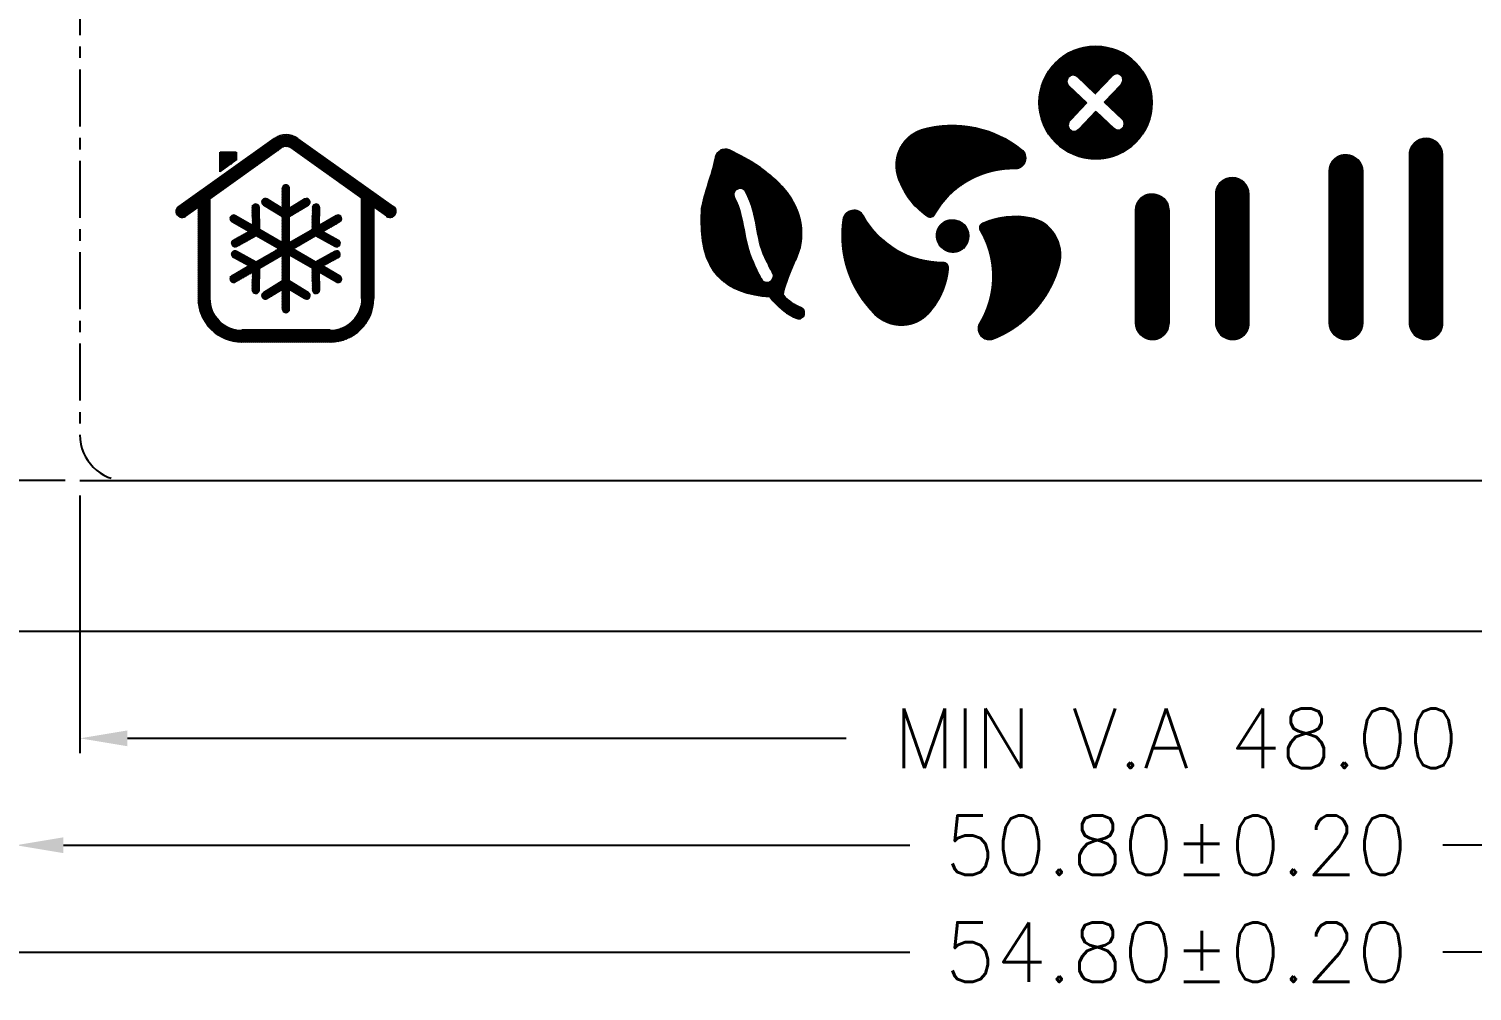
# Model space of a CAD drawing. Header units: millimetres. Extents: x 1826 to 2116, y 1670 to 1795.
# Drawn here: x 1891.45 to 1923.04, y 1718.5 to 1739.56 of the extents above; entities that cross this region are included whole.
import ezdxf

# ---------------------------------------------------------------- set-up
doc = ezdxf.new("R2010")
doc.units = ezdxf.units.MM
doc.linetypes.add('CENTER', pattern=[2, 1.25, -0.25, 0.25, -0.25])
for name, color, linetype in [('05___PRT_ALL_DTM_CSYS', 7, 'Continuous'), ('DIM', 3, 'Continuous'), ('DWG', 7, 'Continuous')]:
    doc.layers.add(name, color=color, linetype=linetype)
doc.styles.add('ROMANS', font='romans.shx')
doc.dimstyles.new('LCDDIM', dxfattribs={"dimtxt": 0.85, "dimasz": 0.68, "dimexe": 0.2125, "dimexo": 0.2125, "dimgap": 0.17, "dimtad": 0, "dimzin": 0, "dimdsep": 46, "dimtxsty": 'ROMANS', "dimcen": 2.5, "dimadec": 0, "dimazin": 0, "dimtfac": 1, "dimtofl": 0, "dimtmove": 0, "dimatfit": 0, "dimfxl": 0, "dimarcsym": 0})
pattern_1 = [(45, (3516.929431789515, 5607.946258454668), (-0.001047253427208524, 0.001047253427208525), [])]

# ---------------------------------------------------------------- blocks, each defined once
blk = doc.blocks.new('*D6')
at = {"layer": 'DEFPOINTS', "color": 0, "transparency": 16777216}
for p in [(1892.569227081867, 1729.675857744432), (1882.149227081867, 1726.375857744432), (1889.169227081867, 1726.375857744432)]:
    blk.add_point(p, dxfattribs=at)
at = {"layer": 'DIM', "color": 0, "lineweight": -2, "transparency": 16777216}
for p, q in [((1882.149227081867, 1730.715857744432), (1882.149227081867, 1731.755857744432)), ((1892.244227081867, 1729.675857744432), (1881.824227081867, 1729.675857744432)), ((1888.844227081867, 1726.375857744432), (1881.824227081867, 1726.375857744432)), ((1882.149227081867, 1725.335857744432), (1882.149227081867, 1724.295857744432))]:
    blk.add_line(p, q, dxfattribs=at)
at = {"layer": 'DIM', "color": 0, "transparency": 16777216}
for points in [[(1881.975893748533, 1730.715857744432), (1882.3225604152, 1730.715857744432), (1882.149227081867, 1729.675857744432)], [(1881.975893748533, 1725.335857744432), (1882.3225604152, 1725.335857744432), (1882.149227081867, 1726.375857744432)]]:
    blk.add_solid(points, dxfattribs=at)
at = {"layer": 'DIM', "color": 0, "transparency": 16777216, "insert": (1882.149227081866, 1722.05490536348), "char_height": 1.3, "attachment_point": 5, "rotation": 90, "style": 'ROMANS'}
blk.add_mtext('3.30', dxfattribs=at)
blk = doc.blocks.new('*D8')
at = {"layer": 'DEFPOINTS', "color": 0, "transparency": 16777216}
for p in [(1892.569227081867, 1729.675857744432), (1940.569227081867, 1729.675857744432), (1892.569227081867, 1724.035857744432)]:
    blk.add_point(p, dxfattribs=at)
at = {"layer": 'DIM', "color": 0, "lineweight": -2, "transparency": 16777216}
for p, q in [((1892.569227081867, 1729.350857744432), (1892.569227081867, 1723.710857744432)), ((1940.569227081867, 1729.350857744432), (1940.569227081867, 1723.710857744432)), ((1893.609227081867, 1724.035857744432), (1909.344941367581, 1724.035857744432)), ((1939.529227081867, 1724.035857744432), (1923.793512796153, 1724.035857744432))]:
    blk.add_line(p, q, dxfattribs=at)
at = {"layer": 'DIM', "color": 0, "transparency": 16777216}
for points in [[(1893.609227081867, 1724.209191077765), (1893.609227081867, 1723.862524411098), (1892.569227081867, 1724.035857744432)], [(1939.529227081867, 1724.209191077765), (1939.529227081867, 1723.862524411098), (1940.569227081867, 1724.035857744432)]]:
    blk.add_solid(points, dxfattribs=at)
at = {"layer": 'DIM', "color": 0, "transparency": 16777216, "insert": (1916.569227081867, 1724.035857744432), "char_height": 1.3, "attachment_point": 5, "style": 'ROMANS'}
blk.add_mtext('MIN V.A 48.00', dxfattribs=at)
blk = doc.blocks.new('*D9')
at = {"layer": 'DEFPOINTS', "color": 0, "transparency": 16777216}
for p in [(1891.169227081867, 1726.375857744432), (1941.969227081867, 1726.375857744432), (1891.169227081867, 1721.695857744432)]:
    blk.add_point(p, dxfattribs=at)
at = {"layer": 'DIM', "color": 0, "lineweight": -2, "transparency": 16777216}
for p, q in [((1891.169227081867, 1726.050857744432), (1891.169227081867, 1721.370857744432)), ((1941.969227081867, 1726.050857744432), (1941.969227081867, 1721.370857744432)), ((1892.209227081867, 1721.695857744432), (1910.737798510438, 1721.695857744432)), ((1940.929227081867, 1721.695857744432), (1922.400655653295, 1721.695857744432))]:
    blk.add_line(p, q, dxfattribs=at)
at = {"layer": 'DIM', "color": 0, "transparency": 16777216}
for points in [[(1892.209227081867, 1721.869191077765), (1892.209227081867, 1721.522524411098), (1891.169227081867, 1721.695857744432)], [(1940.929227081867, 1721.869191077765), (1940.929227081867, 1721.522524411098), (1941.969227081867, 1721.695857744432)]]:
    blk.add_solid(points, dxfattribs=at)
at = {"layer": 'DIM', "color": 0, "transparency": 16777216, "insert": (1916.569227081867, 1721.695857744432), "char_height": 1.3, "attachment_point": 5, "style": 'ROMANS'}
blk.add_mtext('50.80%%p0.20', dxfattribs=at)
blk = doc.blocks.new('*D10')
at = {"layer": 'DEFPOINTS', "color": 0, "transparency": 16777216}
for p in [(1889.169227081867, 1726.375857744432), (1943.969227081867, 1726.375857744432), (1889.169227081867, 1719.355857744432)]:
    blk.add_point(p, dxfattribs=at)
at = {"layer": 'DIM', "color": 0, "lineweight": -2, "transparency": 16777216}
for p, q in [((1889.169227081867, 1726.050857744432), (1889.169227081867, 1719.030857744432)), ((1943.969227081867, 1726.050857744432), (1943.969227081867, 1719.030857744432)), ((1890.209227081867, 1719.355857744432), (1910.737798510438, 1719.355857744432)), ((1942.929227081867, 1719.355857744432), (1922.400655653295, 1719.355857744432))]:
    blk.add_line(p, q, dxfattribs=at)
at = {"layer": 'DIM', "color": 0, "transparency": 16777216}
for points in [[(1890.209227081867, 1719.529191077765), (1890.209227081867, 1719.182524411098), (1889.169227081867, 1719.355857744432)], [(1942.929227081867, 1719.529191077765), (1942.929227081867, 1719.182524411098), (1943.969227081867, 1719.355857744432)]]:
    blk.add_solid(points, dxfattribs=at)
at = {"layer": 'DIM', "color": 0, "transparency": 16777216, "insert": (1916.569227081867, 1719.355857744432), "char_height": 1.3, "attachment_point": 5, "style": 'ROMANS'}
blk.add_mtext('54.80%%p0.20', dxfattribs=at)
blk = doc.blocks.new('*D11')
at = {"layer": 'DEFPOINTS', "color": 0, "transparency": 16777216}
for p in [(1882.149227081867, 1785.675857744432), (1892.569227081867, 1785.675857744432), (1892.569227081867, 1729.675857744432)]:
    blk.add_point(p, dxfattribs=at)
at = {"layer": 'DIM', "color": 0, "lineweight": -2, "transparency": 16777216}
for p, q in [((1892.244227081867, 1785.675857744432), (1881.824227081867, 1785.675857744432)), ((1882.149227081867, 1784.635857744432), (1882.149227081867, 1764.900143458718)), ((1882.149227081867, 1730.715857744432), (1882.149227081867, 1750.451572030146)), ((1892.244227081867, 1729.675857744432), (1881.824227081867, 1729.675857744432))]:
    blk.add_line(p, q, dxfattribs=at)
at = {"layer": 'DIM', "color": 0, "transparency": 16777216}
for points in [[(1881.975893748533, 1784.635857744432), (1882.3225604152, 1784.635857744432), (1882.149227081867, 1785.675857744432)], [(1881.975893748533, 1730.715857744432), (1882.3225604152, 1730.715857744432), (1882.149227081867, 1729.675857744432)]]:
    blk.add_solid(points, dxfattribs=at)
at = {"layer": 'DIM', "color": 0, "transparency": 16777216, "insert": (1882.149227081866, 1757.675857744432), "char_height": 1.3, "attachment_point": 5, "rotation": 90, "style": 'ROMANS'}
blk.add_mtext('MIN V.A 56.00', dxfattribs=at)

msp = doc.modelspace()

# ---------------------------------------------------------------- hatches: boundary and pattern name
h = msp.add_hatch()
h.set_pattern_fill('ANSI31', color=256, scale=0.01)
h.set_pattern_definition([(45, (10236.75229956831, 11509.67366103988), (-0.0008838834764831843, 0.0008838834764831845), [])])
h.paths.add_polyline_path([(1913.569132825242, 1737.950825668567, 1), (1916.035633132528, 1737.950825668567, 1)])
h.paths.add_polyline_path([(1914.796420182001, 1738.148725916787), (1915.166328009032, 1738.540618973252, -1), (1915.369947030023, 1738.348422994389), (1915.00003920299, 1737.956529937924), (1915.393811760117, 1737.584848050355, -1), (1915.201615781254, 1737.381229029366), (1914.807843224127, 1737.752910916935), (1914.436405360672, 1737.359396887337, -1), (1914.232786339682, 1737.551592866201), (1914.604224203138, 1737.945106895798), (1914.2125896742, 1738.314770698713, -1), (1914.404785653065, 1738.518389719705)], flags=16)
h = msp.add_hatch()
h.set_pattern_fill('ANSI31', color=256, scale=0.01184832)
h.set_pattern_definition(pattern_1)
h.paths.add_polyline_path([(1913.032017790446, 1736.505163059609, 0.7162168567579783), (1913.183394483498, 1736.926057962243, 0.2377586624977699), (1911.050064764458, 1737.372164992646, 0.4355398492081163), (1910.481819437189, 1736.303114063522, 0.155041971348419), (1911.105392363835, 1735.466640665761, 0.4455723887007034), (1911.276954501201, 1735.504244181996, -0.2745012724469628)])
h.paths.add_polyline_path([(1909.9602295781, 1733.322549039987, 0.4355398492083414), (1911.170177504296, 1733.364959615551, 0.1550419713488172), (1911.582798253022, 1734.323226310019, 0.4455723887003303), (1911.46445158401, 1734.453001721188, -0.2745012724468929), (1909.720098764248, 1735.47247167612, 0.716216856757952), (1909.279904739716, 1735.393120286524, 0.237758662497438)])
h.paths.add_polyline_path([(1912.028497607369, 1735.03274869721, 1), (1911.319843595574, 1735.03274869721, 1)])
h.paths.add_polyline_path([(1912.270395249721, 1733.120611355896, 0.7162168567587337), (1912.559212581201, 1732.779067842858, 0.2377586624974535), (1914.012217461853, 1734.403532058995, 0.4355398492080231), (1913.370514862926, 1735.430172412552, 0.1550419713484031), (1912.334321187554, 1735.308379115844, 0.4455723887007703), (1912.281105719203, 1735.141000188441, -0.2745012724471391)])
h = msp.add_hatch()
h.set_pattern_fill('ANSI31', color=256, scale=0.00956022944550669)
h.set_pattern_definition([(45, (-9583.98332614239, 7794.605928866008), (-0.02146332724920925, 0.02146332724920925), [])])
h.paths.add_polyline_path([(1895.991556677941, 1736.689546764684), (1895.99155667794, 1736.867934670408), (1895.637828188457, 1736.867934670408), (1895.637828188455, 1736.437327174467)], flags=16)
h.paths.add_polyline_path([(1894.731504414498, 1735.673673328432, 1), (1894.881284021379, 1735.46361306288), (1895.155306838474, 1735.658999990118), (1895.155306838474, 1733.66479695957, 0.414213562373095), (1896.111329783025, 1732.708774015021), (1898.045646809789, 1732.708774015021, 0.4142135623729574), (1899.001669754339, 1733.664796959572), (1899.001669754339, 1735.663674517619), (1899.282248420449, 1735.46361306288, 1), (1899.432028027333, 1735.673673328432), (1897.338852994727, 1737.166173267419, 0.3200069870555943), (1896.824679447103, 1737.166173267419)])
h.paths.add_polyline_path([(1895.413433033501, 1735.843052123516), (1896.974459053984, 1736.956113001868, -0.3200069870558485), (1897.189073387846, 1736.956113001868), (1898.743543559308, 1735.847726651021), (1898.74354355931, 1733.664796959574, -0.4142135623735833), (1898.045646809789, 1732.96690021005), (1896.111329783025, 1732.966900210048, -0.4142135623729574), (1895.413433033501, 1733.66479695957)], flags=16)
h = msp.add_hatch()
h.set_pattern_fill('ANSI31', color=256, scale=0.01184832)
h.set_pattern_definition(pattern_1)
h.paths.add_polyline_path([(1920.648889277556, 1736.447606634863, 1), (1919.917904567588, 1736.447606634863), (1919.917904567588, 1733.128213496774, 1), (1920.648889277556, 1733.128213496774)])
h.paths.add_polyline_path([(1921.672267871506, 1733.128213496774, 1), (1922.403252581476, 1733.128213496774), (1922.403252581476, 1736.802815454296, 1), (1921.672267871506, 1736.802815454296)])
h = msp.add_hatch()
h.set_pattern_fill('ANSI31', color=256, scale=0.009753449725578242, angle=90.7764234590005)
h.set_pattern_definition([(135.7764234590005, (-1282.393122387608, 2370.195938455616), (-0.0008503301844985958, -0.0008736941192658226), [])])
edge = h.paths.add_edge_path()
edge.add_spline(control_points=[(1906.476575643377, 1736.71745170647), (1906.405916705345, 1736.372488712762), (1906.258234549804, 1736.025931217229), (1906.188742707032, 1735.686666082632)], knot_values=[0, 0, 0, 0, 1, 1, 1, 1], degree=3, periodic=0)
edge.add_spline(control_points=[(1906.188742707032, 1735.686666082632), (1906.1850099423, 1735.668442405181), (1906.18166164236, 1735.65016413478), (1906.178308876271, 1735.631862622023)], knot_values=[1, 1, 1, 1, 2, 2, 2, 2], degree=3, periodic=0)
edge.add_spline(control_points=[(1906.178308876271, 1735.631862622023), (1906.065106257678, 1734.206677384537), (1906.743316296233, 1733.770819598564), (1907.668236579133, 1733.707504466195)], knot_values=[2, 2, 2, 2, 3, 3, 3, 3], degree=3, periodic=0)
edge.add_spline(control_points=[(1907.668236579133, 1733.707504466195), (1907.857841939288, 1733.46602894558), (1908.059909911577, 1733.30573624473), (1908.271236035336, 1733.229136290012)], knot_values=[3, 3, 3, 3, 3.837375729470484, 3.837375729470484, 3.837375729470484, 3.837375729470484], degree=3, periodic=0)
edge.add_arc((1908.309525611919, 1733.334770657931), 0.1123597408385648, 250.0758009462013, 348.4241947597482)
edge.add_spline(control_points=[(1908.419599963835, 1733.312224074812), (1908.420779100915, 1733.317980723122), (1908.421958468288, 1733.323738495762), (1908.423126951191, 1733.329443129474)], knot_values=[4.498994169893014, 4.498994169893014, 4.498994169893014, 4.498994169893014, 4.547538354818578, 4.547538354818578, 4.547538354818578, 4.547538354818578], degree=3, periodic=0)
edge.add_arc((1908.313052599271, 1733.351989712593), 0.1123597408386207, 348.4241947566756, 429.8959913440671)
edge.add_spline(control_points=[(1908.351673495701, 1733.457503397579), (1908.219769296316, 1733.505783944541), (1908.089043457946, 1733.599367475564), (1907.96132083474, 1733.73682404157)], knot_values=[5.188837391451682, 5.188837391451682, 5.188837391451682, 5.188837391451682, 6, 6, 6, 6], degree=3, periodic=0)
edge.add_spline(control_points=[(1907.96132083474, 1733.73682404157), (1907.961917489032, 1733.751331490908), (1907.964442050069, 1733.771385822854), (1907.970194001074, 1733.799467340826)], knot_values=[6, 6, 6, 6, 7, 7, 7, 7], degree=3, periodic=0)
edge.add_spline(control_points=[(1907.970194001074, 1733.799467340826), (1907.99079066245, 1733.900022007608), (1908.054166582493, 1734.101361432405), (1908.227274575798, 1734.504396461144)], knot_values=[7, 7, 7, 7, 8, 8, 8, 8], degree=3, periodic=0)
edge.add_spline(control_points=[(1908.227274575798, 1734.504396461144), (1908.276633749766, 1734.596704292054), (1908.31746485668, 1734.705369444452), (1908.342261135363, 1734.82642700301)], knot_values=[8, 8, 8, 8, 9, 9, 9, 9], degree=3, periodic=0)
edge.add_spline(control_points=[(1908.342261135363, 1734.82642700301), (1908.459977951395, 1735.40113059183), (1908.214873482611, 1736.250535952318), (1906.777874165512, 1736.905234622272)], knot_values=[9, 9, 9, 9, 9.963391388616357, 9.963391388616357, 9.963391388616357, 9.963391388616357], degree=3, periodic=0)
edge.add_arc((1906.69052871433, 1736.713519930511), 0.2106745140726107, 65.50593138047151, 169.2575809717771)
edge.add_spline(control_points=[(1906.483546256527, 1736.752788404408), (1906.481311927658, 1736.741011351859), (1906.478988700651, 1736.729232458981), (1906.476575643377, 1736.71745170647)], knot_values=[-0.03415077189428298, -0.03415077189428298, -0.03415077189428298, -0.03415077189428298, 0, 0, 0, 0], degree=3, periodic=0)
edge = h.paths.add_edge_path(flags=16)
edge.add_spline(control_points=[(1907.303216812664, 1734.442728421248), (1907.185251336954, 1734.703842914133), (1907.141598637968, 1734.940870296047), (1907.098770459644, 1735.169736143295)], knot_values=[11, 11, 11, 11, 12, 12, 12, 12], degree=3, periodic=0)
edge.add_spline(control_points=[(1907.098770459644, 1735.169736143295), (1907.054769222764, 1735.406681857775), (1907.012781989984, 1735.631959513191), (1906.888638823336, 1735.868522437241)], knot_values=[10.1319175347613, 10.1319175347613, 10.1319175347613, 10.1319175347613, 11, 11, 11, 11], degree=3, periodic=0)
edge.add_arc((1907.009024315153, 1735.931698170432), 0.1359552864148194, 122.1671457820859, 207.6895288039975, ccw=False)
edge.add_spline(control_points=[(1906.93664294845, 1736.046784128125), (1906.942640582396, 1736.05055623856), (1906.948680819281, 1736.054355143392), (1906.954706725086, 1736.058145034939)], knot_values=[9.48777012972603, 9.48777012972603, 9.48777012972603, 9.48777012972603, 9.536356540505444, 9.536356540505444, 9.536356540505444, 9.536356540505444], degree=3, periodic=0)
edge.add_arc((1907.027088091792, 1735.943059077244), 0.1359552864146808, 27.75033094671892, 122.16714578820881, ccw=False)
edge.add_spline(control_points=[(1907.147406473945, 1736.006362527534), (1907.292489608167, 1735.730608711464), (1907.340426334611, 1735.473634362622), (1907.386809924286, 1735.223622794084)], knot_values=[8, 8, 8, 8, 8.8681604171265, 8.8681604171265, 8.8681604171265, 8.8681604171265], degree=3, periodic=0)
edge.add_spline(control_points=[(1907.386809924286, 1735.223622794084), (1907.427767909246, 1735.002087931696), (1907.467031729902, 1734.792588047302), (1907.57033119216, 1734.563231595804)], knot_values=[7, 7, 7, 7, 8, 8, 8, 8], degree=3, periodic=0)
edge.add_spline(control_points=[(1907.57033119216, 1734.563231595804), (1907.649645981635, 1734.392368598058), (1907.679635858843, 1734.337219304177), (1907.732838431584, 1734.239911710768)], knot_values=[6.07072912971355, 6.07072912971355, 6.07072912971355, 6.07072912971355, 7, 7, 7, 7], degree=3, periodic=0)
edge.add_arc((1907.609853704694, 1734.157737848608), 0.1479114149439097, -156.4268806328497, 33.74938638874221, ccw=False)
edge.add_spline(control_points=[(1907.474285430074, 1734.098585252828), (1907.441746488711, 1734.154632040905), (1907.377337488696, 1734.27825816169), (1907.303216812664, 1734.442728421248)], knot_values=[12, 12, 12, 12, 13, 13, 13, 13], degree=3, periodic=0)
h = msp.add_hatch()
h.set_pattern_fill('ANSI31', color=256, scale=0.003628107074569789)
h.set_pattern_definition([(45, (-7047.293571336856, 805.6292685525289), (-0.00814533269107491, 0.008145332691074912), [])])
h.paths.add_polyline_path([(1897.157694276107, 1734.613449468013), (1897.649884238628, 1734.329283460659), (1897.660221060023, 1733.846609739417, 1), (1897.818596705319, 1733.850001473185), (1897.810316163504, 1734.236658045645), (1898.18418483613, 1734.020804866864, 1), (1898.259271441678, 1734.160371969743), (1897.889522143206, 1734.373846826749), (1898.228516828401, 1734.560003953409, 1), (1898.152266333363, 1734.698857152457), (1897.729090218326, 1734.466472241763), (1897.236900255804, 1734.750638249117), (1897.729090218326, 1735.03480425647), (1898.152266333363, 1734.80241934578, 1), (1898.228516828401, 1734.941272544829), (1897.889522143206, 1735.127429671488), (1898.26339081586, 1735.343282850286, 1), (1898.180065462016, 1735.478093309616), (1897.810316163504, 1735.264618452592), (1897.818633023587, 1735.652970891938, 1), (1897.660184741758, 1735.652970891933), (1897.649884238628, 1735.171993037578), (1897.157694276107, 1734.88782703022), (1897.157694276107, 1735.456159044931), (1897.57053356974, 1735.706447855476, 1), (1897.488408419489, 1735.841909320759), (1897.157694276107, 1735.641409874964), (1897.157694276107, 1736.073116232593, 1), (1896.999282316704, 1736.068359588972), (1896.999282316704, 1735.641409874964), (1896.668568173319, 1735.841909320761, 1), (1896.586443023066, 1735.706447855476), (1896.999282316704, 1735.456159044931), (1896.999282316704, 1734.88782703022), (1896.50709235418, 1735.171993037578), (1896.496755532785, 1735.654666758817, 1), (1896.338379887492, 1735.651275025051), (1896.346660429304, 1735.264618452592), (1895.972791756619, 1735.480471631408, 1), (1895.897705151132, 1735.340904528493), (1896.267454449596, 1735.127429671488), (1895.928459764409, 1734.941272544829, 1), (1896.004710259454, 1734.802419345778), (1896.427886374478, 1735.03480425647), (1896.920076337006, 1734.750638249117), (1896.427886374478, 1734.466472241763), (1896.004710259452, 1734.698857152457, 1), (1895.928459764407, 1734.560003953409), (1896.267454449596, 1734.373846826749), (1895.893585776957, 1734.157993647955, 1), (1895.976911130834, 1734.023183188639), (1896.346660429304, 1734.236658045645), (1896.338379887492, 1733.850001473185, 1), (1896.496755532785, 1733.846609739417), (1896.50709235418, 1734.329283460659), (1896.999282316704, 1734.613449468013), (1896.999282316704, 1734.045117453302), (1896.586443023068, 1733.794828642761, 1), (1896.668568173321, 1733.659367177476), (1896.999282316704, 1733.859866623273), (1896.999282316704, 1733.428160265597, 1), (1897.157694276111, 1733.432916909265), (1897.157694276107, 1733.859866623273), (1897.48887582095, 1733.659086006045, 0.9965626366370914), (1897.57053356974, 1733.794828642759), (1897.157694276107, 1734.045117453302)])
h = msp.add_hatch()
h.set_pattern_fill('ANSI31', color=256, scale=0.01184832)
h.set_pattern_definition(pattern_1)
h.paths.add_polyline_path([(1915.678193249781, 1733.128213496774, 1), (1916.409177959747, 1733.128213496774), (1916.409177959747, 1735.589185321228, 1), (1915.678193249781, 1735.589185321228)])
h.paths.add_polyline_path([(1917.432556553701, 1733.128213496774, 1), (1918.163541263667, 1733.128213496774), (1918.163541263667, 1735.944394140666, 1), (1917.432556553701, 1735.944394140666)])

# ---------------------------------------------------------------- linework, layer by layer
for p, q in [((1915.166328009034, 1738.540618973252), (1914.796420182001, 1738.148725916787)), ((1915.369947030023, 1738.348422994389), (1915.00003920299, 1737.956529937924)), ((1914.604224203138, 1737.945106895798), (1914.232786339684, 1737.5515928662)), ((1914.807843224127, 1737.752910916935), (1914.436405360673, 1737.359396887337)), ((1895.637828188455, 1736.437327174466), (1895.637828188457, 1736.867934670408)), ((1895.637828188457, 1736.867934670408), (1895.99155667794, 1736.867934670408)), ((1895.99155667794, 1736.867934670408), (1895.991556677941, 1736.689546764684)), ((1895.413433033503, 1733.664868371944), (1895.413433033503, 1735.843052123514)), ((1898.743543559312, 1733.664868367619), (1898.743543559308, 1735.847726651021)), ((1898.045646809789, 1732.96690021005), (1896.111329783025, 1732.96690021005)), ((1893.319777081867, 1729.675857744432), (1939.818677081866, 1729.675857744432)), ((1893.319777081867, 1729.675857744432), (1939.818677081866, 1729.675857744432))]:
    msp.add_line(p, q)
at = {"lineweight": 0}
for p, q in [((1899.001669754339, 1735.663674517619), (1899.001669754339, 1733.664796959572)), ((1898.045646809789, 1732.708774015021), (1896.111329783025, 1732.708774015021))]:
    msp.add_line(p, q, dxfattribs=at)
at = {"linetype": 'Continuous'}
for p, q in [((1892.569227081867, 1729.675857744432), (1940.569227081867, 1729.675857744432)), ((1892.569227081867, 1729.675857744432), (1940.569227081867, 1729.675857744432)), ((1893.319227081867, 1729.675857744432), (1939.819227081867, 1729.675857744432)), ((1893.319227081867, 1729.675857744432), (1939.819227081867, 1729.675857744432))]:
    msp.add_line(p, q, dxfattribs=at)
msp.add_lwpolyline([(1943.969227081867, 1726.375857744432), (1889.169227081867, 1726.375857744432), (1889.169227081867, 1788.975857744432), (1943.969227081867, 1788.975857744432)], close=True)
at = {"linetype": 'CENTER'}
msp.add_lwpolyline([(1940.569227081867, 1730.675857744432), (1940.569227081867, 1784.675857744432, 0.41421356), (1939.569227081867, 1785.675857744432), (1893.569227081867, 1785.675857744432, 0.41421356), (1892.569227081867, 1784.675857744432), (1892.569227081867, 1730.675857744432, 0.41421356), (1893.569227081867, 1729.675857744432), (1939.569227081867, 1729.675857744432, 0.41421356)], format="xyb", close=True, dxfattribs=at)
for points in [[(1914.796420182001, 1738.148725916787), (1914.404785653065, 1738.518389719705, 1), (1914.2125896742, 1738.314770698714), (1914.604224203138, 1737.945106895798)], [(1914.807843224127, 1737.752910916935), (1915.201615781254, 1737.381229029366, 1), (1915.393811760117, 1737.584848050355), (1915.00003920299, 1737.956529937924)]]:
    msp.add_lwpolyline(points, format="xyb")
msp.add_circle((1914.802382978885, 1737.950825668567), 1.233250153642744)
for centre, radius, start, end in [((1915.268137519527, 1738.444520983821), 0.1400000000003315, 316.6530714881553, 136.653071487575), ((1914.334595850177, 1737.455494876768), 0.1400000000003315, 136.653071487575, 316.6530714881553), ((1906.690528714332, 1736.713519930511), 0.21067451407249, 65.50593136755944, 169.2575811495608), ((1906.854970208638, 1736.362004021546), 0.21067451407249, 61.85880186261483, 164.2592041629314), ((1907.027088091792, 1735.943059077244), 0.1359552864147802, 27.75033087382257, 122.1671457785662), ((1907.009024315155, 1735.931698170432), 0.1359552864147802, 122.1671457783201, 207.6895287780189), ((1894.806394217937, 1735.568643195654), 0.1289953931360291, 125.4900695343139, 305.4900695345671), ((1899.357138223891, 1735.568643195654), 0.1289953931360291, 234.509930465433, 54.50993046553476), ((1907.609853704696, 1734.157737848605), 0.1479114149438045, 203.5731193667433, 33.74938639518493), ((1908.309525611921, 1733.334770657931), 0.1123597408386614, 250.0758008855503, 348.4241947585755), ((1908.313052599274, 1733.351989712591), 0.1123597408386614, 348.4241947588007, 69.89599138182344)]:
    msp.add_arc(centre, radius, start, end)
at = {"lineweight": 0}
for centre, radius, start, end in [((1896.111329783025, 1733.66479695957), 0.956022944550669, 179.9999999998958, 270), ((1896.111329783025, 1733.66479695957), 0.6978967495219884, 179.9941372022282, 270), ((1898.045646809789, 1733.664796959572), 0.6978967495219884, 270, 0.005862442796999837), ((1898.045646809789, 1733.664796959572), 0.956022944550669, 270, 0)]:
    msp.add_arc(centre, radius, start, end, dxfattribs=at)
for points, knots in [([(1906.483546256531, 1736.752788404408), (1906.48131192766, 1736.741011351859), (1906.478988700655, 1736.729232458981), (1906.476575643379, 1736.71745170647), (1906.405916705349, 1736.372488712762), (1906.258234549806, 1736.02593121723), (1906.188742707032, 1735.686666082632)], [-0.03415077189428298, -0.03415077189428298, -0.03415077189428298, -0.03415077189428298, 0, 0, 0, 1, 1, 1, 1]), ([(1906.954334010335, 1736.547774271564), (1907.127784611389, 1736.454999938077), (1907.283451445107, 1736.356678113332), (1907.419866446196, 1736.253376053567), (1907.419866446196, 1736.253376053567), (1907.419866446196, 1736.253376053567), (1907.419866446196, 1736.253376053567)], [21.3069466170243, 21.3069466170243, 21.3069466170243, 21.3069466170243, 22, 22, 22, 23, 23, 23, 23]), ([(1908.008362656881, 1734.609348139356), (1908.008362656881, 1734.609348139354), (1908.008362656881, 1734.609348139354), (1908.008362656881, 1734.609348139354), (1908.008362656881, 1734.609348139354), (1908.004443272104, 1734.59987487747), (1908.004443272104, 1734.59987487747)], [3.99999, 3.99999, 3.99999, 3.99999, 4, 4, 4, 5, 5, 5, 5])]:
    msp.add_open_spline(points, degree=3, knots=knots)
for points in [[(1908.342261135367, 1734.82642700301), (1908.459977951399, 1735.40113059183), (1908.214873482615, 1736.250535952318), (1906.777874165516, 1736.905234622272)], [(1906.562267059966, 1736.124182898782), (1906.592899110764, 1736.220777845502), (1906.624051181024, 1736.319300798147), (1906.652196235534, 1736.419157032952)], [(1906.425837349448, 1735.637706077153), (1906.457861018614, 1735.794048375717), (1906.508521294279, 1735.954493783114), (1906.562267059966, 1736.124182898782)], [(1907.419866446196, 1736.253376053567), (1907.629704398437, 1736.094534175275), (1907.795898479751, 1735.923293463592), (1907.913888778493, 1735.744515822163)], [(1906.888638823336, 1735.868522437241), (1907.012781989986, 1735.631959513191), (1907.054769222766, 1735.406681857775), (1907.098770459648, 1735.169736143295)], [(1906.954706725086, 1736.058145034939), (1906.948680819283, 1736.054355143392), (1906.942640582397, 1736.05055623856), (1906.936642948454, 1736.046784128125)], [(1907.386809924286, 1735.223622794086), (1907.340426334612, 1735.473634362622), (1907.292489608171, 1735.730608711464), (1907.147406473948, 1736.006362527534)], [(1906.178308876275, 1735.631862622023), (1906.065106257679, 1734.206677384537), (1906.743316296237, 1733.770819598566), (1907.668236579134, 1733.707504466195)], [(1906.188742707032, 1735.686666082632), (1906.185009942302, 1735.668442405181), (1906.181661642363, 1735.65016413478), (1906.178308876275, 1735.631862622023)], [(1906.469032699296, 1734.79455066816), (1906.411862321771, 1735.015431609188), (1906.394653792936, 1735.286651023727), (1906.418600954803, 1735.600444356837)], [(1906.418600954803, 1735.600444356837), (1906.420707863722, 1735.612663488056), (1906.42327263554, 1735.625184923972), (1906.425837349448, 1735.637706077153)], [(1907.913888778493, 1735.744515822163), (1908.146306276499, 1735.390866889478), (1908.145979115541, 1735.076593764615), (1908.104704164168, 1734.875085913133)], [(1907.098770459648, 1735.169736143295), (1907.14159863797, 1734.940870296047), (1907.185251336955, 1734.703842914133), (1907.303216812666, 1734.442728421248)], [(1907.570331192162, 1734.563231595804), (1907.467031729904, 1734.792588047302), (1907.427767909248, 1735.002087931696), (1907.386809924286, 1735.223622794086)], [(1908.104704164168, 1734.875085913133), (1908.086127586724, 1734.784393469302), (1908.054494415078, 1734.695583972546), (1908.013342909474, 1734.618203742484)], [(1908.2272745758, 1734.504396461144), (1908.276633749766, 1734.596704292054), (1908.317464856681, 1734.705369444452), (1908.342261135367, 1734.82642700301)], [(1906.573124224807, 1734.520961079084), (1906.530042531216, 1734.60214769631), (1906.495072350677, 1734.693927871676), (1906.469032699296, 1734.79455066816)], [(1906.716607611977, 1734.317997645268), (1906.661500303769, 1734.37711816577), (1906.613039112318, 1734.44556844731), (1906.573124224807, 1734.520961079084)], [(1907.745421979314, 1734.216890444384), (1907.683915323163, 1734.329494545379), (1907.655682828601, 1734.379363788031), (1907.570331192162, 1734.563231595804)], [(1908.004443272104, 1734.59987487747), (1907.908169575221, 1734.376016295352), (1907.836048226439, 1734.191240999721), (1907.809989980221, 1734.104211982614)], [(1907.970194001076, 1733.799467340826), (1907.990790662453, 1733.900022007608), (1908.054166582496, 1734.101361432405), (1908.2272745758, 1734.504396461144)], [(1908.013342909474, 1734.618203742482), (1908.013342809872, 1734.618203565372), (1908.008362756485, 1734.609348316463), (1908.008362656881, 1734.609348139356)], [(1907.225069865688, 1734.024439070695), (1907.008836741348, 1734.086526297947), (1906.842696724259, 1734.182647801038), (1906.716607611977, 1734.317997645268)], [(1907.303216812666, 1734.442728421248), (1907.377337488698, 1734.27825816169), (1907.441746488715, 1734.154632040905), (1907.474285430078, 1734.098585252828)], [(1907.54975814381, 1733.964313339105), (1907.39329559643, 1733.982871596044), (1907.306099603727, 1734.001127788089), (1907.225069865688, 1734.024439070695)], [(1907.668236579134, 1733.707504466195), (1907.85784193929, 1733.46602894558), (1908.059909911578, 1733.30573624473), (1908.271236035336, 1733.229136290012)], [(1907.961320834741, 1733.73682404157), (1907.961917489035, 1733.751331490908), (1907.964442050073, 1733.771385822854), (1907.970194001076, 1733.799467340826)], [(1908.351673495702, 1733.457503397579), (1908.219769296316, 1733.505783944541), (1908.089043457948, 1733.599367475564), (1907.961320834741, 1733.73682404157)], [(1908.419599963839, 1733.312224074812), (1908.420779100917, 1733.317980723122), (1908.42195846829, 1733.323738495762), (1908.423126951194, 1733.329443129474)]]:
    msp.add_open_spline(points, degree=3)
at = {"layer": '05___PRT_ALL_DTM_CSYS', "lineweight": 0}
for points in [[(1921.672267871506, 1733.128213496774, 1.00000000000023), (1922.403252581476, 1733.128213496774), (1922.403252581476, 1736.802815454296, 0.9999999999998884), (1921.672267871506, 1736.802815454296)], [(1920.648889277556, 1733.128213496774, -1.00000000000023), (1919.917904567588, 1733.128213496774), (1919.917904567588, 1736.447606634863, -0.9999999999998884), (1920.648889277556, 1736.447606634863)], [(1918.163541263667, 1735.944394140666, 0.9999999999998884), (1917.432556553701, 1735.944394140666), (1917.432556553701, 1733.128213496774, 1.00000000000023), (1918.163541263667, 1733.128213496774)], [(1916.409177959747, 1733.128213496774, -1.00000000000023), (1915.678193249781, 1733.128213496774), (1915.678193249781, 1735.589185321228, -0.9999999999998884), (1916.409177959747, 1735.589185321228)]]:
    msp.add_lwpolyline(points, format="xyb", close=True, dxfattribs=at)
at = {"layer": 'DWG', "lineweight": 0}
for p, q in [((1896.824679447107, 1737.166173267421), (1894.731504414498, 1735.673673328428)), ((1897.338852994722, 1737.166173267421), (1899.432028027331, 1735.673673328428)), ((1895.413433033501, 1735.843052123516), (1896.974459053988, 1736.956113001869)), ((1898.743543559308, 1735.847726651021), (1897.189073387842, 1736.956113001869)), ((1895.991556677941, 1736.689546764684), (1895.637828188453, 1736.437327174466)), ((1894.881284021379, 1735.463613062876), (1895.155306838474, 1735.658999990118)), ((1895.155306838474, 1735.658999990115), (1895.155306838474, 1733.664796959572)), ((1899.282248420449, 1735.463613062876), (1899.001669754339, 1735.663674517619))]:
    msp.add_line(p, q, dxfattribs=at)
for points in [[(1913.032017790448, 1736.505163059609, 0.2745012724470441), (1911.276954501201, 1735.504244181996, -0.4455723887023809), (1911.105392363835, 1735.466640665761, -0.1550419713484942), (1910.481819437189, 1736.303114063522, -0.4355398492079373), (1911.050064764458, 1737.372164992646, -0.2377586624976094), (1913.183394483498, 1736.926057962243, -0.7162168567583037)], [(1897.660184741758, 1735.652970891933), (1897.649884238628, 1735.171993037578), (1897.157694276107, 1734.88782703022), (1897.157694276107, 1735.456159044931), (1897.57053356974, 1735.706447855476, 0.9999999999930865), (1897.488408419489, 1735.841909320761), (1897.157694276107, 1735.641409874964), (1897.157694276107, 1736.068359588974, 1.030477758955524), (1896.999282316704, 1736.068359588972), (1896.999282316704, 1735.641409874964), (1896.668568173321, 1735.841909320761, 1.000000000005584), (1896.586443023066, 1735.706447855476), (1896.999282316704, 1735.456159044931), (1896.999282316704, 1734.88782703022), (1896.50709235418, 1735.171993037578), (1896.496755532785, 1735.654666758818, 1.000000000001137), (1896.338379887492, 1735.651275025049), (1896.346660429304, 1735.264618452592), (1895.97691113083, 1735.478093309598, 1.030477758962225), (1895.897705151132, 1735.340904528493), (1896.267454449596, 1735.127429671488), (1895.928459764407, 1734.941272544829, 0.9999999999922177), (1896.004710259454, 1734.80241934578), (1896.427886374478, 1735.03480425647), (1896.920076337006, 1734.750638249117), (1896.427886374478, 1734.466472241763), (1896.004710259454, 1734.698857152457, 1.000000000005447), (1895.928459764407, 1734.560003953409), (1896.267454449596, 1734.373846826749), (1895.897705151093, 1734.160371969721, 1.030477758680803), (1895.976911130834, 1734.023183188639), (1896.346660429304, 1734.236658045645), (1896.338379887492, 1733.850001473185, 0.9999999999982933), (1896.496755532785, 1733.846609739417), (1896.50709235418, 1734.329283460659), (1896.999282316704, 1734.613449468013), (1896.999282316704, 1734.045117453302), (1896.586443023066, 1733.794828642757, 0.9999999999946819), (1896.668568173321, 1733.659367177476), (1896.999282316704, 1733.859866623273), (1896.999282316704, 1733.432916909265, 1.030477759266256), (1897.157694276111, 1733.432916909265), (1897.157694276107, 1733.859866623273), (1897.487943619553, 1733.659651158226, 1.003444353379605), (1897.57053356974, 1733.794828642757), (1897.157694276107, 1734.045117453302), (1897.157694276107, 1734.613449468013), (1897.649884238628, 1734.329283460659), (1897.660221060023, 1733.846609739419, 0.9999999999988626), (1897.818596705319, 1733.850001473185), (1897.810316163504, 1734.236658045645), (1898.180065462042, 1734.023183188602, 1.030477758503345), (1898.259271441678, 1734.160371969743), (1897.889522143206, 1734.373846826749), (1898.228516828401, 1734.560003953409, 0.999999999994812), (1898.152266333363, 1734.698857152457), (1897.729090218326, 1734.466472241763), (1897.236900255804, 1734.750638249117), (1897.729090218326, 1735.03480425647), (1898.152266333363, 1734.80241934578, 1.000000000001297), (1898.228516828401, 1734.941272544829), (1897.889522143206, 1735.127429671488), (1898.259271441678, 1735.340904528493, 1.030477758444445), (1898.180065462016, 1735.478093309616), (1897.810316163504, 1735.264618452592), (1897.818560387055, 1735.649579158159, 1.021645044429576)], [(1909.720098764248, 1735.47247167612, 0.7162168567583941), (1909.279904739716, 1735.393120286524, 0.2377586624975814), (1909.9602295781, 1733.322549039987, 0.4355398492084368), (1911.170177504298, 1733.364959615553, 0.1550419713484945), (1911.582798253022, 1734.323226310019, 0.4455723887009962), (1911.46445158401, 1734.453001721188, -0.2745012724469001)], [(1913.370514862926, 1735.430172412552, 0.1550419713484242), (1912.334321187554, 1735.308379115844, 0.4455723886995206), (1912.281105719203, 1735.141000188441, -0.2745012724470553), (1912.270395249721, 1733.120611355899, 0.7162168567576609), (1912.5592125812, 1732.779067842855, 0.237758662497603), (1914.012217461853, 1734.403532058995, 0.4355398492081193)]]:
    msp.add_lwpolyline(points, format="xyb", close=True, dxfattribs=at)
msp.add_circle((1911.674170601472, 1735.03274869721), 0.3543270058977918, dxfattribs=at)
for radius in [0.4428240953274552, 0.1848333090547249]:
    msp.add_arc((1897.081766220915, 1736.805618735992), radius, 54.50993046543296, 125.490069534567, dxfattribs=at)

# ---------------------------------------------------------------- dimensions: what is measured, and where the dimension line sits
at = {"layer": 'DIM'}
for base, p1, p2, angle, text, picture, middle in [((1882.149227081867, 1785.675857744432), (1892.569227081867, 1729.675857744432), (1892.569227081867, 1785.675857744432), 90, 'MIN V.A <>', '*D11', (1882.149227081866, 1757.675857744432)), ((1892.569227081867, 1724.035857744432), (1940.569227081867, 1729.675857744432), (1892.569227081867, 1729.675857744432), 180, 'MIN V.A <>', '*D8', (1916.569227081867, 1724.035857744432)), ((1889.169227081867, 1719.355857744432), (1943.969227081867, 1726.375857744432), (1889.169227081867, 1726.375857744432), 180, '<>%%p0.20', '*D10', (1916.569227081867, 1719.355857744432)), ((1891.169227081867, 1721.695857744432), (1941.969227081867, 1726.375857744432), (1891.169227081867, 1726.375857744432), 180, '<>%%p0.20', '*D9', (1916.569227081867, 1721.695857744432))]:
    dim = msp.add_linear_dim(base=base, p1=p1, p2=p2, angle=angle, text=text, dimstyle='LCDDIM', override={"dimtxt": 1.3, "dimasz": 1.04, "dimexe": 0.325, "dimexo": 0.325, "dimgap": 0.26}, dxfattribs=at)
    dim.commit()
    dim.dimension.update_dxf_attribs({"geometry": picture, "text_midpoint": middle})
dim = msp.add_linear_dim(base=(1882.149227081867, 1726.375857744432), p1=(1892.569227081867, 1729.675857744432), p2=(1889.169227081867, 1726.375857744432), angle=90, dimstyle='LCDDIM', override={"dimtxt": 1.3, "dimasz": 1.04, "dimexe": 0.325, "dimexo": 0.325, "dimgap": 0.26}, dxfattribs=at)
dim.commit()
dim.dimension.update_dxf_attribs({"geometry": '*D6', "text_midpoint": (1882.149227081866, 1722.05490536348)})

doc.saveas('drawing.dxf')
